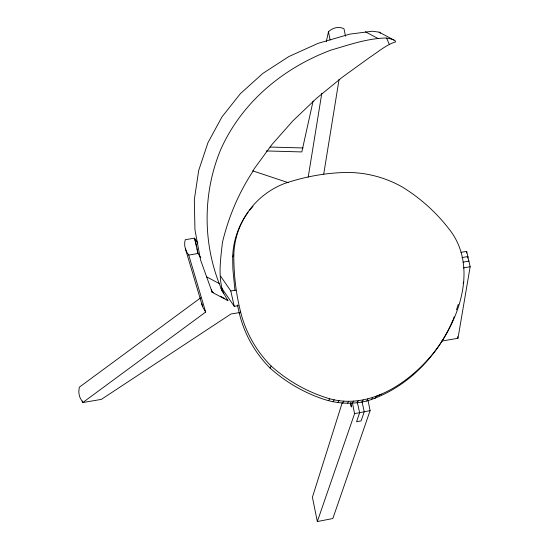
<?xml version="1.0" encoding="UTF-8"?>
<svg xmlns="http://www.w3.org/2000/svg" width="549" height="549" viewBox="0 0 549 549"><rect width="100%" height="100%" fill="white"/><g stroke="black" fill="none" stroke-linecap="round" stroke-linejoin="round"><path stroke-width="0.82" d="M233.805 254.77C233.744 273.924 235.878 293.104 240.551 311.681A115.558 112.174 29.5 0 0 271.179 366.059A147.894 143.564 29.5 0 0 324.747 397.222C368.098 412.628 411.949 381.836 436.997 348.505C461.284 315.092 477.541 263.781 448.416 228.206A170.217 165.235 29.5 0 0 402.383 187.044A109.471 106.266 29.5 0 0 341.252 172.626C321.879 173.518 302.677 177.354 284.32 183.572A83.359 80.916 29.5 0 0 233.805 254.77L232.673 256.767L232.9 269.339L234.951 290.448M308.215 177.073L321.803 93.323M323.732 174.06L339.097 79.31M466.41 253.062L466.698 251.38L460.954 252.362M441.581 341.094L457.976 338.28L470.157 266.739L466.698 251.38M467.604 258.064L467.865 256.568M313.108 101.023L301.82 151.929L266.21 150.941M326.25 41.779L328.474 31.767C332.433 27.759 338.836 26.112 343.99 28.747L345.493 36.2M342.219 402.746L312.415 497.222L317.322 521.55L332.838 518.531L370.101 410.625L368.077 400.571M453.323 319.189L454.105 316.842M456.459 309.814L458.291 304.345M317.322 521.55L354.585 413.644L352.389 402.719M452.952 319.964C437.251 357.118 405.745 389.042 366.766 401.01C352.588 404.503 337.463 403.81 323.622 399.212A147.894 143.564 29.5 0 1 270.046 368.056A115.558 112.174 29.5 0 1 239.419 313.678L237.436 304.976M239.419 313.678L240.551 311.681M270.046 368.056L271.179 366.059M328.563 400.681L329.688 398.684M333.058 401.724L334.183 399.727M337.868 402.534L338.994 400.537M342.713 403.035L343.839 401.045M347.572 403.241L348.697 401.244M352.424 403.138L353.556 401.141M357.255 402.733L358.38 400.736M362.038 402.019L363.17 400.022M366.766 401.01L367.892 399.013M371.405 399.706L372.531 397.709M375.022 398.43L376.147 396.44L381.493 394.23M463.13 283.387L463.884 282.056M223.567 293.784C217.74 277.183 220.574 259.368 222.448 242.37C228.48 217.267 238.52 193.303 252.691 171.686L254.022 169.037L271.906 144.572L292.905 120.849L316.574 98.285L342.37 77.183L369.58 57.487C378.096 51.977 385.961 44.922 395.596 41.875L395.081 40.667L379.133 32.151L372.38 31.224L349.72 34.141L318.043 43.357L288.87 56.547L262.786 73.449L240.318 93.735L221.913 116.985L207.941 142.733L198.69 170.478L194.325 199.651L194.95 229.667L200.55 259.938L212.175 292.281L211.461 289.488M200.824 297.709L79.31 387.203L78.843 391.149A17.458 15.948 53 0 0 80.065 397.689L82.769 402.561L101.366 399.377L231.005 313.959L239.433 312.635M197.873 243.07L194.49 238.142L185.287 239.714C183.599 245.012 185.438 250.804 188.746 255.079L205.662 312.052L82.769 402.561L82.405 400.948M461.956 257.639L467.851 256.493M462.985 262.202L468.88 261.063M354.585 413.644L370.101 410.625M188.746 255.079L197.949 253.501L200.852 257.728M463.404 267.898L470.157 266.739M220.623 276.174L230.786 290.963L235.789 290.181M221.659 288.012L234.245 306.321L238.417 305.669M393.949 40.029C391.142 38.993 388.191 38.059 385.172 38.025C366.464 38.622 348.636 44.991 330.834 50.151C283.023 68.097 241.725 102.354 220.732 149.534C203.103 191.889 202.581 240.819 219.223 283.545L222.283 291.588M270.033 147.05L303.075 147.962M252.67 170.842L288.342 182.687M365.394 31.78L378.179 38.581M206.431 276.751L219.223 283.545M212.106 291.828L213.609 292.624M220.369 296.22L224.877 298.615M212.175 292.281L227.91 300.639L221.014 288.609M379.133 32.151L380.457 33.221M227.91 300.639L227.135 299.809M205.662 312.052L202.849 307.262A17.136 16.566 33.2 0 1 201.806 303.371M386.599 38.059L389.172 44.085M185.384 248.683L202.396 305.985M351.051 402.932L351.326 407.008L350.262 402.774M457.612 336.667L457.976 338.28M362.011 401.751L364.255 411.764L361.098 420.877L356.562 421.756L359.643 412.663L357.207 401.813M230.786 290.963L234.245 306.321M196.487 247.036L194.49 238.142L195.828 242.857A17.438 2.766 79 0 1 197.002 248.079L197.949 253.501L196.858 248.649M328.474 31.767L330.141 40.043M232.673 256.767A83.359 80.916 29.5 0 1 248.162 212.237M249.72 210.205A83.359 80.916 29.5 0 1 253.041 206.294"/></g></svg>
